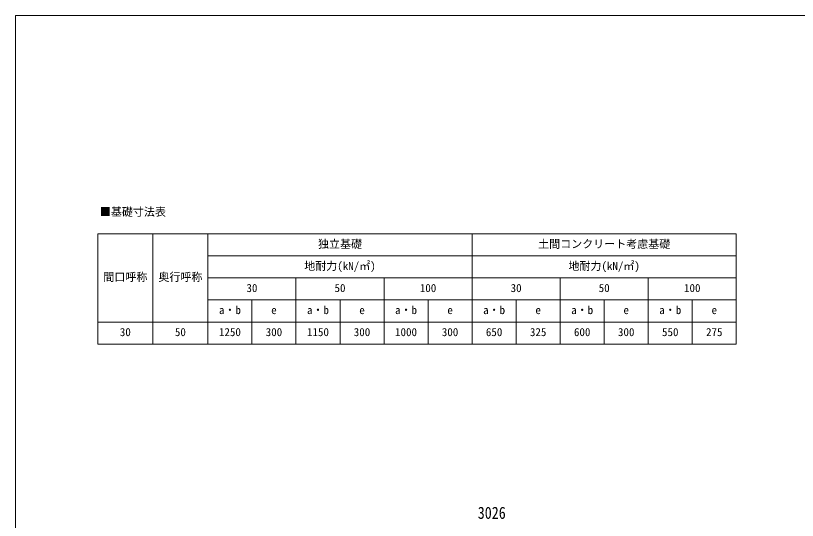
# Model space of a CAD drawing. Units: millimetres at full size, sheet at 1:30; details may follow other scales. Extents: x -8432 to 8432, y -5820 to 5820.
# Drawn here: x -8432 to 89, y 321 to 5820 of the extents above; entities that cross this region are included whole.
import ezdxf
from ezdxf.enums import TextEntityAlignment as Align

# ---------------------------------------------------------------- set-up
doc = ezdxf.new("R2010")
doc.units = ezdxf.units.MM
doc.header["$LTSCALE"] = 30
for name, color, linetype, lineweight in [('0-6_OTH_LINE', 6, 'Continuous', 9), ('0-E_DET2', 7, 'Continuous', 18), ('F-0_240', 7, 'Continuous', 9)]:
    doc.layers.add(name, color=color, linetype=linetype, lineweight=lineweight)
doc.styles.add('ＭＳ ゴシック', font='')
doc.styles.get('ＭＳ ゴシック').set_extended_font_data('MS Gothic')

msp = doc.modelspace()

# ---------------------------------------------------------------- linework, layer by layer
at = {"layer": '0-E_DET2'}
for p, q in [((-7536.14, 3442.23), (-576.14, 3442.23)), ((-7536.14, 3442.23), (-7536.14, 2242.23)), ((-6936.14, 3442.23), (-6936.14, 2242.23)), ((-6336.14, 3442.23), (-6336.14, 2242.23)), ((-3456.14, 3442.23), (-3456.14, 2242.23)), ((-576.14, 3442.23), (-576.14, 2242.23)), ((-6336.14, 3202.23), (-576.14, 3202.23)), ((-6336.14, 2962.23), (-576.14, 2962.23)), ((-5376.14, 2962.23), (-5376.14, 2242.23)), ((-4416.14, 2962.23), (-4416.14, 2242.23)), ((-2496.14, 2962.23), (-2496.14, 2242.23)), ((-1536.14, 2962.23), (-1536.14, 2242.23)), ((-6336.14, 2722.23), (-576.14, 2722.23)), ((-5856.14, 2722.23), (-5856.14, 2242.23)), ((-4896.14, 2722.23), (-4896.14, 2242.23)), ((-3936.14, 2722.23), (-3936.14, 2242.23)), ((-2976.14, 2722.23), (-2976.14, 2242.23)), ((-2016.14, 2722.23), (-2016.14, 2242.23)), ((-1056.14, 2722.23), (-1056.14, 2242.23)), ((-7536.14, 2482.23), (-576.14, 2482.23)), ((-7536.14, 2242.23), (-576.14, 2242.23))]:
    msp.add_line(p, q, dxfattribs=at)
at = {"layer": 'F-0_240', "color": 5}
for q in [(-8432.06, -5820), (8007.94, 5820)]:
    msp.add_line((-8432.06, 5820), q, dxfattribs=at)

# ---------------------------------------------------------------- texts
at = {"layer": '0-6_OTH_LINE', "color": 7, "style": 'ＭＳ ゴシック', "width": 0.85}
msp.add_text('3026', height=132, dxfattribs=at).set_placement((-3394.73, 298.23), align=Align.BOTTOM_LEFT)
at = {"layer": '0-E_DET2', "style": 'ＭＳ ゴシック'}
for s, p in [('■基礎寸法表', (-7513.73, 3611.95)), ('独立基礎', (-5136.14, 3262.23)), ('土間コンクリート考慮基礎', (-2736.14, 3262.23)), ('地耐力(kN/㎡)', (-5286.14, 3022.23)), ('地耐力(kN/㎡)', (-2406.14, 3022.23)), ('間口呼称', (-7476.14, 2902.23)), ('奥行呼称', (-6876.14, 2902.23)), ('30', (-5916.14, 2782.23)), ('50', (-4956.14, 2782.23)), ('100', (-4026.14, 2782.23)), ('30', (-3036.14, 2782.23)), ('50', (-2076.14, 2782.23)), ('100', (-1146.14, 2782.23)), ('a・b', (-6216.14, 2542.23)), ('a・b', (-5256.14, 2542.23)), ('a・b', (-4296.14, 2542.23)), ('a・b', (-3336.14, 2542.23)), ('a・b', (-2376.14, 2542.23)), ('a・b', (-1416.14, 2542.23)), ('e', (-5646.14, 2542.23)), ('e', (-4686.14, 2542.23)), ('e', (-3726.14, 2542.23)), ('e', (-2766.14, 2542.23)), ('e', (-1806.14, 2542.23)), ('e', (-846.14, 2542.23)), ('30', (-7296.14, 2302.23)), ('50', (-6696.14, 2302.23)), ('1250', (-6216.14, 2302.23)), ('300', (-5706.14, 2302.23)), ('1150', (-5256.14, 2302.23)), ('300', (-4746.14, 2302.23)), ('1000', (-4296.14, 2302.23)), ('300', (-3786.14, 2302.23)), ('650', (-3306.14, 2302.23)), ('325', (-2826.14, 2302.23)), ('600', (-2346.14, 2302.23)), ('300', (-1866.14, 2302.23)), ('550', (-1386.14, 2302.23)), ('275', (-906.14, 2302.23))]:
    msp.add_text(s, height=87.98, dxfattribs=at).set_placement(p, align=Align.BOTTOM_LEFT)

doc.saveas('drawing.dxf')
